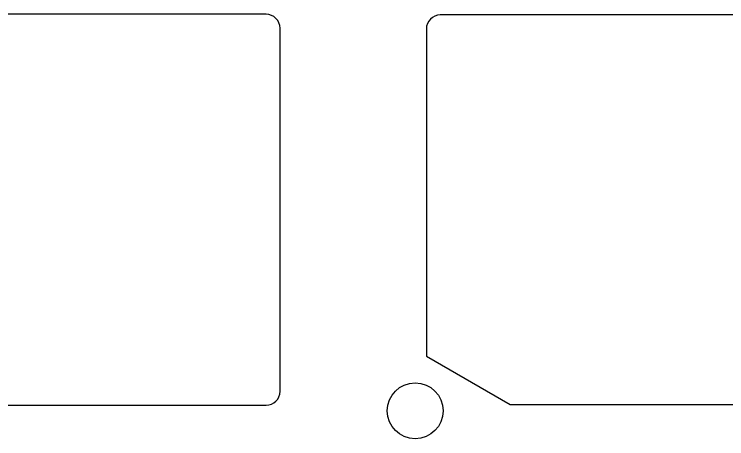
# Model space of a CAD drawing. Header units: millimetres. Extents: x -10 to 277, y -95 to 18.
# Drawn here: x 226.43 to 251.96, y -8.2 to 7 of the extents above; entities that cross this region are included whole.
import ezdxf

# ---------------------------------------------------------------- set-up
doc = ezdxf.new("R2010")
doc.units = ezdxf.units.MM
doc.header["$MEASUREMENT"] = 0
doc.layers.get('0').update_dxf_attribs({"linetype": 'CONTINUOUS'})
doc.layers.add('Edge.Cuts', color=53, linetype='CONTINUOUS')

msp = doc.modelspace()

# ---------------------------------------------------------------- linework, layer by layer
msp.add_lwpolyline([(241.2, 6.475), (241.2, -5.243), (244.2, -6.975), (270.2, -6.975), (273.2, -5.243), (273.2, 6.475, 0.414213562), (272.7, 6.975), (241.7, 6.975, 0.414212391)], format="xyb", close=True)
msp.add_circle((240.8, -7.2), 1)
at = {"layer": 'Edge.Cuts', "linetype": 'Continuous'}
for p, q in [((235.458916, 7), (221.858916, 7)), ((235.958916, -6.5), (235.958916, 6.5)), ((221.858916, -7), (235.458916, -7))]:
    msp.add_line(p, q, dxfattribs=at)
at = {"layer": 'Edge.Cuts'}
for centre, start, end in [((235.458916, 6.5), 0, 90), ((235.458916, -6.5), 270, 0)]:
    msp.add_arc(centre, 0.5, start, end, dxfattribs=at)

doc.saveas('drawing.dxf')
